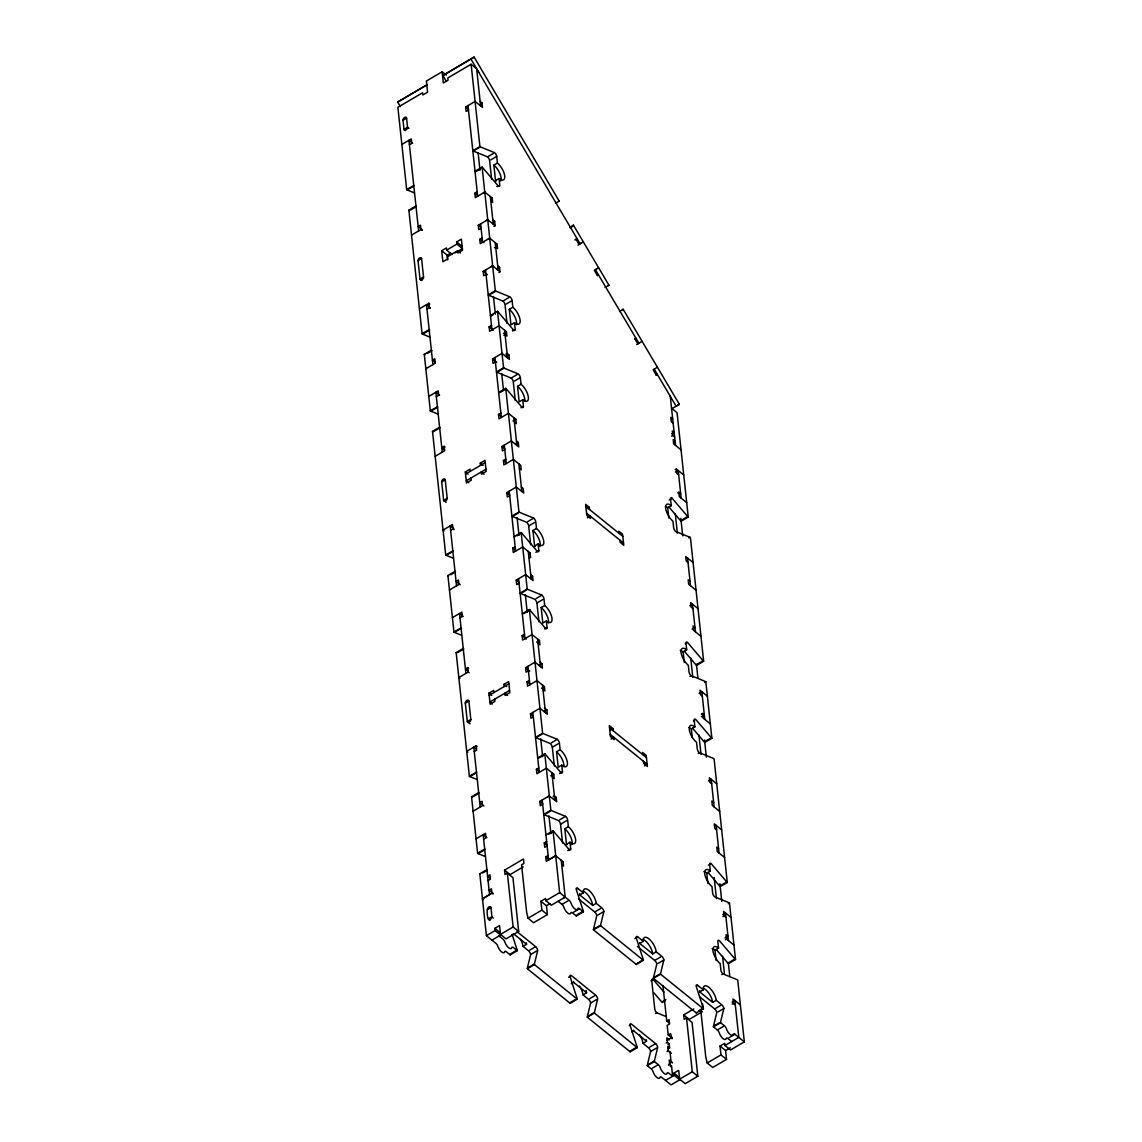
<?xml version="1.0" encoding="UTF-8"?>
<svg xmlns="http://www.w3.org/2000/svg" width="1142" height="1142" viewBox="0 0 1142 1142"><rect width="100%" height="100%" fill="white"/><g stroke="black" fill="none" stroke-linecap="round" stroke-linejoin="round"><path stroke-width="1.5" d="M491.945 917.012C488.291 925.034 486.421 913.686 487.391 909.603A2.255 1.385 -50.7 0 1 488.976 906.905A2.255 1.385 -50.7 0 1 490.932 907.519L491.945 917.012L493.33 918.125M668.784 1051.411A2.255 1.385 -51.1 0 1 670.068 1052.296L671.082 1062.074L668.798 1064.501M476.714 69.291L478.726 72.246M520.538 939.366A10.535 4.34 59.6 0 1 523.007 946.361L528.546 950.843A3.012 1.242 59.6 0 1 530.63 954.555L527.333 968.145A3.012 1.242 59.6 0 0 527.318 968.716L570.172 1003.347L577.252 999.179A3.012 1.242 59.6 0 0 577.11 998.493L570.015 976.481A3.012 1.242 59.6 0 1 571.614 975.753L595.624 995.167A3.012 1.242 59.6 0 1 597.709 998.865L594.411 1012.469A3.012 1.242 59.6 0 0 594.397 1013.04L637.25 1047.671L630.156 1051.825L587.316 1017.208A3.012 1.242 59.6 0 1 587.331 1016.637L590.628 1003.033A3.012 1.242 59.6 0 0 588.544 999.321L583.005 994.853A10.535 4.34 59.6 0 0 579.379 986.003M577.252 999.179L534.413 964.562A3.012 1.242 59.6 0 1 534.427 963.991L537.725 950.387A3.012 1.242 59.6 0 0 535.641 946.675L516.969 931.587M637.35 946.447L654.694 960.465A3.012 1.242 59.6 0 1 656.778 964.162L653.481 977.766A3.012 1.242 59.6 0 0 653.467 978.337L696.306 1012.968L703.401 1008.8L660.561 974.169A3.012 1.242 59.6 0 1 660.561 973.598L663.859 960.008A3.012 1.242 59.6 0 0 661.775 956.297L656.236 951.814A10.535 4.34 59.6 0 0 648.942 938.852A10.535 4.34 59.6 0 0 643.317 941.379L637.778 936.897A3.012 1.242 59.6 0 0 636.165 937.611L643.26 959.623A3.012 1.242 59.6 0 1 643.417 960.322L636.322 964.476L593.483 929.859A3.012 1.242 59.6 0 1 593.483 929.288L596.781 915.684A3.012 1.242 59.6 0 0 594.697 911.987L578.694 899.039M596.252 903.336L592.712 905.42L579.779 894.971L583.319 892.887A10.535 4.34 59.6 0 1 588.958 890.375A10.535 4.34 59.6 0 1 596.252 903.336L601.791 907.819A3.012 1.242 59.6 0 1 603.875 911.516L600.578 925.12A3.012 1.242 59.6 0 0 600.564 925.691L643.417 960.322M639.363 1034.481A10.535 4.34 59.6 0 1 642.989 1043.331L648.528 1047.814A3.012 1.242 59.6 0 1 650.612 1051.511L647.314 1065.115A3.012 1.242 59.6 0 0 647.3 1065.686L651.197 1068.826A3.012 1.242 59.6 0 1 653.096 1071.71A6.01 2.484 59.6 0 0 656.893 1077.477A6.01 2.484 59.6 0 0 660.062 1077.349A3.012 1.242 59.6 0 1 661.646 1077.277L671.082 1084.9L679.747 1079.804L678.691 1070.339L673.966 1073.123L674.208 1075.336L679.747 1079.804M671.981 1062.26L669.212 1060.019L669.683 1064.444L671.525 1065.929L672.624 1076.264L668.727 1073.109A3.012 1.242 59.6 0 0 667.156 1073.18A6.01 2.484 59.6 0 1 663.987 1073.309A6.01 2.484 59.6 0 1 660.19 1067.556A3.012 1.242 59.6 0 0 658.292 1064.672L654.395 1061.518A3.012 1.242 59.6 0 1 654.395 1060.947L657.706 1047.357A3.012 1.242 59.6 0 0 655.622 1043.645L631.612 1024.246A3.012 1.242 59.6 0 0 629.999 1024.959L637.108 1046.971A3.012 1.242 59.6 0 1 637.25 1047.671M731.694 1041.561L727.797 1038.406A3.012 1.242 59.6 0 0 726.212 1038.478A6.01 2.484 59.6 0 1 723.043 1038.606A6.01 2.484 59.6 0 1 719.246 1032.853A3.012 1.242 59.6 0 0 717.347 1029.97L713.45 1026.815A3.012 1.242 59.6 0 1 713.465 1026.244L716.762 1012.654A3.012 1.242 59.6 0 0 714.678 1008.943L700.017 997.08M716.234 1000.306L712.679 1002.391L699.76 991.941L703.301 989.857A10.535 4.34 59.6 0 1 708.939 987.33A10.535 4.34 59.6 0 1 716.234 1000.306L721.773 1004.774A3.012 1.242 59.6 0 1 723.857 1008.486L720.559 1022.09A3.012 1.242 59.6 0 0 720.545 1022.661L724.442 1025.802A3.012 1.242 59.6 0 1 726.341 1028.685A6.01 2.484 59.6 0 0 730.138 1034.452A6.01 2.484 59.6 0 0 733.307 1034.309A3.012 1.242 59.6 0 1 734.891 1034.252L744.327 1041.875L730.537 1049.969L724.999 1045.487L724.756 1043.274L720.031 1046.058L720.987 1054.908L726.526 1059.376L712.736 1067.47L707.198 1063.002L705.742 1056.807L700.703 1009.614M504.892 951.414L504.307 952.528A6.01 2.484 59.6 0 1 498.383 947.746L497.412 945.362A3.012 1.242 59.6 0 0 495.842 943.278L486.406 935.641L479.797 873.816L486.877 869.647A3.012 1.242 59.6 0 1 487.149 869.89M570.729 228.3L573.441 225.16L608.943 285.229L605.032 287.456M569.644 227.601L569.787 227.458A3.041 2.784 56.7 0 1 570.258 227.087L573.441 225.16M622.547 309.782L622.675 309.625A3.041 2.784 58.3 0 1 623.161 309.268L679.319 404.282L676.135 406.224L654.223 369.152M623.161 309.268L619.978 311.209A3.012 2.755 58.3 0 0 619.506 311.566M400.328 106.563L397.673 102.066L427.379 84.551M446.394 81.425L442.896 75.5L474.101 57.1L559.223 201.12L555.497 203.29M442.896 75.5L474.101 57.1M577.895 245.145L583.319 241.861M581.192 243.16L580.136 243.803L470.918 59.041M596.495 269.055L594.382 270.34L597.437 275.522L598.494 274.879L597.323 275.565M598.622 267.756L595.439 269.698L638.92 343.257L636.679 344.599M638.92 343.257L642.104 341.315M657.407 367.21L653.167 369.794L656.222 374.976L657.292 374.333L656.108 375.019M446.294 75.129L442.14 71.775L426.38 81.025L427.579 92.202L422.854 94.972L422.611 92.759L397.873 107.305L406.68 189.601A2.998 1.242 59.6 0 0 407.194 189.943L414.289 192.827M397.673 102.066L427.137 84.751M480.625 105.906L476.657 68.748L471.118 64.266L447.821 77.956L448.049 80.168L443.324 82.952L442.14 71.775M403.026 120.253L406.566 118.168M401.856 144.463L411.306 138.91L411.777 143.335L409.407 144.72M468.477 110.017L466.107 111.402L465.636 106.977L475.086 101.424L482.481 107.391L482.01 102.966L480.154 101.481M480.825 103.665L482.01 102.966M406.68 189.601L413.761 185.447A2.998 1.242 59.6 0 0 414.032 185.632M496.113 181.036A10.535 4.34 59.6 0 1 495.528 180.593L499.083 178.523A10.535 4.34 59.6 0 0 504.707 175.996A10.535 4.34 59.6 0 0 497.427 163.035L496.713 156.397A3.012 1.242 59.6 0 0 494.629 152.685L480.439 146.904A2.998 1.242 59.6 0 1 479.911 146.576L472.831 150.744A2.998 1.242 59.6 0 0 473.345 151.072L487.534 156.854A3.012 1.242 59.6 0 1 489.618 160.565L491.617 179.166M407.194 189.943L413.104 186.474M474.53 150.373L480.439 146.904M487.534 156.854L493.444 153.385M490.803 159.866L496.713 156.397M429.706 337.033L422.597 334.135A3.012 1.242 59.6 0 1 422.083 333.807L408.865 210.142L415.959 205.974A2.998 1.242 59.6 0 1 416.23 206.217M499.083 178.523L499.782 185.147A3.012 1.242 59.6 0 1 498.169 185.875L482.652 167.631A3.012 1.242 59.6 0 0 482.11 167.117L475.015 171.271A3.012 1.242 59.6 0 1 475.557 171.8L478.512 170.058M410.592 209.971L416.502 206.502M479.098 169.715L480.282 169.016M495.528 180.593L493.872 165.119L497.427 163.035M490.789 200.978L492.63 202.462L492.159 198.037L484.779 192.07L475.329 197.623L474.858 193.198L477.213 191.813M411.534 235.095L420.984 229.556L420.513 225.131L418.158 226.516L422.312 229.87M496.998 186.574L498.169 185.875M497.427 186.546L498.597 185.846M490.989 198.737L492.159 198.037M418.029 260.676L421.584 258.592L423.554 277.021A2.255 1.385 -51.4 0 1 421.94 279.733A2.255 1.385 -51.4 0 1 420.013 279.105L418.029 260.676A2.255 1.385 -50.7 0 1 419.628 257.978A2.255 1.385 -50.7 0 1 421.584 258.592M481.11 228.314L478.755 229.699L478.284 225.274L487.734 219.721L495.114 225.702L493.944 226.387M460.354 252.996L457.585 250.755L447.35 256.779L447.593 258.991L442.868 261.761L441.683 250.698L446.408 247.928L446.636 250.141L452.175 254.609M455.101 252.896L462.424 248.599L456.886 244.117L456.643 241.904L461.368 239.135L462.553 250.198L457.828 252.967L457.585 250.755M493.458 221.962L494.643 221.277L492.802 219.778M446.636 250.141L456.886 244.117M447.721 259.919L447.221 255.18L450.762 253.096M494.529 247.757L495.714 247.057L497.555 248.556L497.084 244.131L489.704 238.164L480.254 243.717L479.783 239.292L482.138 237.907M423.554 277.021L419.999 279.105L421.855 280.604M495.913 244.831L497.084 244.131M419.414 308.84L428.864 303.287L429.792 304.043M486.049 274.408L483.68 275.793L483.209 271.368L492.659 265.815L500.039 271.782L498.868 272.481M426.98 309.111L429.335 307.712L428.864 303.287M496.613 269.098L499.568 267.356L497.726 265.872M574.826 239.963L577.067 238.621L576.011 239.263L579.08 244.445M422.083 333.807L429.178 329.638A3.012 1.242 59.6 0 0 429.692 329.981M512.829 307.227L509.289 309.311L510.945 324.799L514.485 322.715A10.535 4.34 59.6 0 0 520.124 320.203A10.535 4.34 59.6 0 0 512.829 307.227L512.116 300.589A3.012 1.242 59.6 0 0 510.046 296.891L495.842 291.11A3.012 1.242 59.6 0 1 495.328 290.782L488.234 294.936A3.012 1.242 59.6 0 0 488.762 295.278L502.951 301.06A3.012 1.242 59.6 0 1 505.035 304.757L507.019 323.372M422.597 334.135L428.507 330.666M489.932 294.579L495.842 291.11M502.951 301.06L508.861 297.577M506.22 304.058L512.116 300.589M437.928 414.061L430.834 411.163A3.012 1.242 59.6 0 1 430.32 410.834L424.282 354.334L431.362 350.18A3.012 1.242 59.6 0 1 431.904 350.694L427.179 353.478M514.485 322.715L515.199 329.353A3.012 1.242 59.6 0 1 513.586 330.067L498.055 311.837A3.026 1.242 59.6 0 0 497.527 311.309L490.432 315.478A3.026 1.242 59.6 0 1 490.703 315.72M490.974 315.991L493.33 314.607M503.893 335.32L505.078 334.635L506.92 336.119L506.448 331.694L499.054 325.727L489.604 331.28L489.133 326.855L491.503 325.47M425.823 368.752L435.273 363.213L434.802 358.788L432.433 360.173L435.202 362.414M503.494 333.435L506.448 331.694M512.401 330.766L513.586 330.067M512.829 330.737L514.014 330.052M428.778 396.417L438.228 390.864L438.699 395.289L436.33 396.674M495.4 361.971L493.044 363.356L492.559 358.931L502.023 353.378L509.403 359.359L508.932 354.934L507.077 353.435L505.906 354.134M505.977 356.661L508.932 354.934M430.32 410.834L437.4 406.666A3.012 1.242 59.6 0 0 437.928 406.995M521.066 384.254L517.526 386.339L519.167 401.827L522.722 399.743A10.535 4.34 59.6 0 0 528.361 397.216A10.535 4.34 59.6 0 0 521.066 384.254L520.352 377.617A3.012 1.242 59.6 0 0 518.268 373.919L504.079 368.138A3.012 1.242 59.6 0 1 503.551 367.795L496.47 371.964A3.012 1.242 59.6 0 0 496.984 372.292L511.188 378.073A3.012 1.242 59.6 0 1 513.272 381.785L515.256 400.385M430.834 411.163L436.744 407.694M498.169 371.607L504.079 368.138M511.188 378.073L517.083 374.605M514.442 381.085L520.352 377.617M453.345 558.252L446.251 555.369A3.012 1.242 59.6 0 1 445.723 555.026L432.504 431.362L439.599 427.208A3.012 1.242 59.6 0 1 440.141 427.722M522.722 399.743L523.421 406.381A3.012 1.242 59.6 0 1 521.823 407.094L506.291 388.851A3.026 1.242 59.6 0 0 505.749 388.337L498.669 392.505A3.026 1.242 59.6 0 1 498.94 392.734M434.231 431.191L438.956 428.421M500.382 392.32L505.107 389.55M445.08 447.093L444.152 446.351L441.797 447.735L444.566 449.977M514.428 422.197L516.284 423.696L515.813 419.271L508.418 413.304L498.968 418.843L498.497 414.432L500.853 413.033M634.681 338.774L635.866 338.075L634.795 338.717L637.864 343.899M435.173 456.329L444.623 450.776L444.152 446.351M521.066 407.765L522.251 407.066M512.972 420.927L515.813 419.271M441.683 481.895L445.223 479.811L447.193 498.255A2.255 1.385 -51.4 0 1 445.594 500.953A2.255 1.385 -51.4 0 1 443.653 500.324L441.683 481.895A2.255 1.385 -50.7 0 1 443.267 479.197A2.255 1.385 -50.7 0 1 445.223 479.811M504.764 449.534L502.394 450.933L501.923 446.508L511.373 440.955L518.768 446.922L518.282 442.496L516.441 440.998M470.989 477.998L471.232 480.211L466.507 482.98L465.322 471.932L470.047 469.148L470.29 471.361M480.525 465.351L480.282 463.138L485.007 460.354L486.192 471.418L481.467 474.201L481.225 471.989L483.994 474.23M515.456 444.167L518.282 442.496M465.536 474.144L485.222 462.581M485.935 469.219L466.25 480.782L468.705 482.78M519.353 468.291L521.209 469.776L520.738 465.351L513.343 459.384L503.893 464.937L503.422 460.512L505.778 459.127M447.193 498.255L443.653 500.339L446.108 502.323M509.689 495.628L507.319 497.013L506.848 492.587L516.298 487.034L523.693 493.016L523.207 488.59L521.366 487.092M450.619 530.331L452.989 528.946L452.503 524.521L443.053 530.074L444.167 530.959M671.596 408.879L679.319 404.282M671.496 419.542L672.681 418.843L670.825 417.358L671.31 421.783L673.152 423.268M445.723 555.026L452.817 550.858A3.012 1.242 59.6 0 0 453.331 551.201M535.155 546.461A10.535 4.34 59.6 0 1 534.584 546.019L538.125 543.935A10.535 4.34 59.6 0 0 543.763 541.422A10.535 4.34 59.6 0 0 536.469 528.461L535.769 521.823A3.012 1.242 59.6 0 0 533.685 518.111L519.482 512.33A2.998 1.242 59.6 0 1 518.968 512.001L511.873 516.17A2.998 1.242 59.6 0 0 512.401 516.498L526.59 522.279A3.012 1.242 59.6 0 1 528.675 525.977L530.687 544.791M446.251 555.369L452.146 551.9M512.401 516.498L518.311 513.029M671.767 433.874L674.137 432.49L672.295 430.991L672.766 435.416L674.608 436.915M671.582 436.116L672.766 435.416M527.775 521.58L533.685 518.111M528.675 525.977L534.584 522.508M673.866 441.668L675.036 440.969L673.195 439.47L673.666 443.895L681.06 449.877M461.568 635.28L454.473 632.383A3.012 1.242 59.6 0 1 453.959 632.054L447.921 575.568L455.016 571.4A3.012 1.242 59.6 0 1 455.273 571.642M538.125 543.935L538.838 550.572A3.012 1.242 59.6 0 1 537.225 551.3L521.694 533.057A3.012 1.242 59.6 0 0 521.166 532.543L514.071 536.697A3.012 1.242 59.6 0 1 514.614 537.225M450.819 574.697L453.188 573.313M454.373 572.613L455.544 571.928M516.969 535.826L519.339 534.442M520.524 533.757L521.694 533.057M534.584 546.019L532.929 530.545L536.469 528.461M529.388 558.038L530.559 557.353L530.088 552.928L522.708 546.961L513.258 552.5L512.787 548.089L515.142 546.69M586.503 508.989L589.329 507.319L585.646 504.336L586.817 515.399L590.514 518.382L590.286 516.17L587.445 517.84M449.463 589.986L458.913 584.433L458.442 580.008L456.072 581.392L460.226 584.747M528.903 553.613L530.088 552.928M675.165 469.705L676.35 469.005L683.744 474.986M535.883 552.314L538.838 550.572M675.493 472.089L678.205 470.504L681.16 498.155M452.418 617.636L461.868 612.083L462.339 616.509L459.983 617.893M519.039 583.191L516.684 584.59L516.213 580.165L525.663 574.612L533.043 580.579L532.572 576.153L530.73 574.654M531.387 576.853L532.572 576.153M677.649 492.93L678.833 492.245L680.675 493.729L679.504 494.429M669.212 500.025L672.167 498.297L687.698 516.527A3.012 1.242 59.6 0 0 688.241 517.055L681.146 521.223A3.012 1.242 59.6 0 1 680.603 520.695L668.969 507.019M453.959 632.054L461.04 627.886A3.012 1.242 59.6 0 0 461.568 628.228M544.705 605.474L541.165 607.558L542.821 623.047L546.361 620.962A10.535 4.34 59.6 0 0 552 618.45A10.535 4.34 59.6 0 0 544.705 605.474L543.992 598.851A3.012 1.242 59.6 0 0 541.908 595.139L527.718 589.358A3.012 1.242 59.6 0 1 527.204 589.029L520.11 593.183A3.012 1.242 59.6 0 0 520.624 593.526L534.827 599.307A3.012 1.242 59.6 0 1 536.911 603.005L538.924 621.819M454.473 632.383L460.383 628.914M520.624 593.526L526.533 590.057M665.401 506.349A10.535 4.34 59.6 0 1 667.727 507.733L671.268 505.649L670.554 499.011A3.012 1.242 59.6 0 1 672.167 498.297M536.012 598.608L541.908 595.139M536.911 603.005L542.821 599.536M476.985 779.472L469.89 776.589A3.012 1.242 59.6 0 1 469.362 776.26L456.158 652.596L463.238 648.428A3.012 1.242 59.6 0 1 463.78 648.942M546.361 620.962L547.075 627.6A3.012 1.242 59.6 0 1 545.462 628.328L529.931 610.085A3.012 1.242 59.6 0 0 529.388 609.557L522.308 613.725A3.012 1.242 59.6 0 1 522.579 613.968M680.603 520.695L686.513 517.226M457.871 652.41L462.296 649.812M524.021 613.554L529.931 610.085M468.72 668.327L467.792 667.57L465.436 668.969L468.206 671.196M538.068 643.417L539.923 644.916L539.452 640.491L532.058 634.524L522.608 640.077L522.137 635.651L524.506 634.267M688.726 537.953L689.911 537.254A3.026 1.242 59.6 0 1 690.425 537.596L703.643 661.247L696.563 665.415A3.012 1.242 59.6 0 1 696.02 664.901L684.372 651.211M467.792 667.57L468.277 671.996L458.827 677.549L459.926 678.448M544.705 628.985L547.075 627.6M536.612 642.161L539.452 640.491M465.322 703.129L468.862 701.045L470.832 719.474A2.255 1.385 -51.4 0 1 469.234 722.187A2.255 1.385 -51.4 0 1 467.292 721.558L465.322 703.129A2.255 1.385 -50.7 0 1 466.907 700.431A2.255 1.385 -50.7 0 1 468.862 701.031M528.403 670.768L526.034 672.153L525.563 667.727L535.013 662.174L542.407 668.141L541.936 663.716L540.08 662.232M494.629 699.218L494.871 701.431L490.146 704.214L488.962 693.151L493.687 690.368L493.929 692.58M504.164 686.57L503.922 684.358L508.647 681.588L509.832 692.652L505.107 695.421L504.878 693.208L507.648 695.449M539.095 665.386L541.936 663.716M489.176 695.378L508.875 683.801M509.575 690.439L489.889 702.016L492.359 704M542.992 689.511L544.848 691.01L544.377 686.585L536.983 680.618L527.533 686.156L527.062 681.745L529.431 680.346M470.832 719.474L467.292 721.558L470.061 723.8M541.536 688.241L544.377 686.585M689.782 605.745L692.48 604.161L695.435 631.812M477.07 746.483L476.157 745.74L466.707 751.293L467.806 752.193M533.328 716.848L530.959 718.247L530.488 713.821L539.938 708.268L547.332 714.235L546.861 709.81L545.005 708.311M474.258 751.55L476.628 750.166L476.157 745.74M544.02 711.48L546.861 709.81M692.123 629.056L694.964 627.386L693.123 625.902L693.594 630.327L700.974 636.294M685.214 643.874L686.399 643.189M469.362 776.26L476.457 772.092A3.012 1.242 59.6 0 0 476.728 772.278M560.122 749.68L556.568 751.764L558.224 767.253L561.764 765.169A10.535 4.34 59.6 0 0 567.403 762.642A10.535 4.34 59.6 0 0 560.122 749.68L559.409 743.042A3.012 1.242 59.6 0 0 557.325 739.345L543.121 733.564A2.998 1.242 59.6 0 1 542.607 733.221L535.527 737.389A2.998 1.242 59.6 0 0 536.041 737.718L550.23 743.499A3.012 1.242 59.6 0 1 552.314 747.211L554.327 766.011M469.89 776.589L475.8 773.12M536.041 737.718L541.95 734.249M680.261 650.398A10.535 4.34 59.6 0 1 683.13 651.925L686.685 649.841L685.971 643.217A3.012 1.242 59.6 0 1 687.584 642.489L703.101 660.733A3.012 1.242 59.6 0 0 703.643 661.247M551.415 742.814L557.325 739.345M552.314 747.211L558.224 743.742M485.222 856.5L478.113 853.616A3.012 1.242 59.6 0 1 477.599 853.274L471.56 796.788L478.655 792.634A3.012 1.242 59.6 0 1 479.055 793.005M561.764 765.169L562.478 771.806A3.012 1.242 59.6 0 1 560.865 772.52L545.348 754.277A3.012 1.242 59.6 0 0 544.805 753.763L537.711 757.931A3.012 1.242 59.6 0 1 537.982 758.16M697.205 664.201L703.101 660.733M473.288 796.616L478.013 793.847M539.438 757.746L544.163 754.976M689.939 676.364L691.124 675.679L705.328 681.46A3.012 1.242 59.6 0 1 705.842 681.788L711.88 738.274L704.785 742.443A3.012 1.242 59.6 0 1 704.257 741.929L692.609 728.239M552.357 777.088L554.198 778.573L553.727 774.148L546.347 768.181L536.897 773.734L536.426 769.308L538.781 767.924M610.142 730.209L612.968 728.553L609.286 725.57L610.47 736.619L614.153 739.616L613.925 737.404L611.084 739.06M473.102 811.205L482.552 805.652L482.081 801.227L479.726 802.626L483.88 805.981M704.657 682.488L705.842 681.788M550.772 775.889L553.727 774.148M559.523 773.534L562.478 771.806M699.147 693.322L701.845 691.724L704.8 719.389M476.057 838.856L485.507 833.303L485.978 837.728L483.623 839.127M542.678 804.425L540.323 805.809L539.852 801.384L549.302 795.831L556.682 801.798L556.211 797.373L554.37 795.888L553.185 796.574M555.026 798.072L556.211 797.373M701.288 714.164L702.473 713.465L704.328 714.963L701.374 716.691M693.451 720.902L694.636 720.217M477.599 853.274L484.693 849.12A3.012 1.242 59.6 0 0 485.207 849.448M567.032 844.709A10.535 4.34 59.6 0 1 566.461 844.281L570.001 842.196A10.535 4.34 59.6 0 0 575.639 839.67A10.535 4.34 59.6 0 0 568.345 826.708L567.631 820.07A3.012 1.242 59.6 0 0 565.561 816.359L551.358 810.577A3.012 1.242 59.6 0 1 550.844 810.249L543.749 814.417A3.012 1.242 59.6 0 0 544.277 814.746L558.467 820.527A3.012 1.242 59.6 0 1 560.551 824.238L562.563 843.039M478.113 853.616L484.022 850.148M544.277 814.746L550.173 811.277M689.04 727.582A10.535 4.34 59.6 0 1 691.367 728.953L694.907 726.869L694.208 720.231A3.012 1.242 59.6 0 1 695.806 719.517L711.338 737.761A3.012 1.242 59.6 0 0 711.88 738.274M644.459 765.854L647.157 764.269L610.228 734.406M559.651 819.828L565.561 816.359M560.551 824.238L566.461 820.77M570.001 842.196L570.715 848.834A3.012 1.242 59.6 0 1 569.101 849.548L553.57 831.305A3.012 1.242 59.6 0 0 553.042 830.791L545.947 834.945A3.012 1.242 59.6 0 1 546.347 835.33M705.428 741.229L711.338 737.761M482.695 872.945L487.42 870.175M548.845 834.088L553.57 831.305M566.461 844.281L564.805 828.792L568.345 826.708M547.118 845.894L544.763 847.293L544.277 842.867L546.647 841.483M698.176 753.392L699.361 752.706L713.55 758.474A3.012 1.242 59.6 0 1 714.078 758.816L727.283 882.481L720.202 886.635A3.012 1.242 59.6 0 1 719.66 886.121L708.011 872.445M507.376 873.159L513.129 926.99L500.496 934.413L506.034 938.895L518.682 931.472L512.929 877.641L507.376 873.159L505.021 874.558L504.55 870.133L523.45 859.027L523.921 863.452L521.566 864.837L526.605 912.03L528.061 918.225L533.6 922.707L547.389 914.599L546.447 905.763L540.894 901.281L545.619 898.497L545.862 900.71L551.4 905.192L565.19 897.098L561.25 860.226M488.048 880.596L490.418 879.212L489.947 874.786L487.577 876.171L490.346 878.412M523.179 866.921L510.089 874.601L504.55 870.133M561.721 864.651L563.563 866.136L563.092 861.71L555.697 855.743L546.247 861.296L545.776 856.871L548.146 855.486M483.566 899.668L482.466 898.783L489.547 894.614L483.152 834.702L486.835 837.686M482.466 898.783L491.917 893.23L491.445 888.804L489.076 890.189L493.23 893.544M555.697 855.743L548.617 859.912L542.207 800M567.76 850.562L570.715 848.834M561.907 862.41L563.092 861.71M487.391 909.603L490.932 907.519M708.497 780.885L711.195 779.301L714.15 806.951M491.917 916.741L488.376 918.81L489.747 919.938M500.61 935.041L495.071 930.559L494.829 928.346L499.554 925.577L500.61 935.041L491.945 940.123M486.406 935.641L495.071 930.559M545.862 900.71L559.637 892.616L553.042 830.791M546.447 905.763L549.987 903.679M576.596 889.104L577.781 888.419L583.319 892.887M528.061 918.225L541.85 910.131L540.894 901.281M558.095 901.266L561.992 904.407L567.902 900.938M511.859 934.884L513.629 933.842L526.548 944.291L523.007 946.361M573.612 912.158L579.522 908.689L583.419 911.83L576.339 915.998L572.442 912.858A3.012 1.242 59.6 0 0 571.057 912.544L570.458 913.671A6.01 2.484 59.6 0 1 564.533 908.875L563.563 906.491A3.012 1.242 59.6 0 0 561.992 904.407M511.216 953.47L512.401 952.785M512.986 952.428L515.941 950.701M577.367 914.614L582.092 911.83M505.264 951.257A3.012 1.242 59.6 0 1 506.291 951.714L510.174 954.869L517.269 950.701A2.998 1.242 59.6 0 0 517.126 950.001L512.244 934.87M529.731 950.144L535.641 946.675M594.697 911.987L600.606 908.504M530.63 954.555L536.54 951.086M597.965 914.985L603.875 911.516M528.518 967.46L534.427 963.991M593.483 929.288L599.393 925.819M527.318 968.716L534.413 964.562M593.483 929.859L600.564 925.691M708.425 865.136L710.038 864.408M703.9 871.617A10.535 4.34 59.6 0 1 706.784 873.159L710.324 871.075L709.61 864.437A3.012 1.242 59.6 0 1 711.223 863.709L726.755 881.952A3.012 1.242 59.6 0 0 727.283 882.481M720.845 885.421L726.755 881.952M568.83 977.181L570.015 976.481M569.258 977.152L570.443 976.453M634.824 938.624L637.778 936.897M571.257 983.705L573.612 982.32A10.535 4.34 59.6 0 1 573.57 981.649M656.236 951.814L652.696 953.898L639.763 943.449L643.317 941.379M728.296 903.707L729.481 903.008L735.519 959.508L728.425 963.662A3.012 1.242 59.6 0 1 727.897 963.149L716.248 949.459M572.984 1000.92L570.029 1002.647A3.012 1.242 59.6 0 1 570.172 1003.347M573.57 1000.563L574.754 999.878M583.005 994.853L586.545 992.769A10.535 4.34 59.6 0 0 586.06 990.442M637.364 963.091L638.535 962.392M639.72 961.707L643.26 959.623M722.786 914.542L725.484 912.958L728.439 940.608M722.929 916.583L724.114 915.884L723.643 911.459L731.023 917.426M589.715 998.636L595.624 995.167M654.694 960.465L660.604 956.996M590.628 1003.033L596.524 999.564M657.963 963.477L663.859 960.008M588.501 1015.937L594.411 1012.469M653.481 977.766L659.377 974.297M587.316 1017.208L594.397 1013.04M653.467 978.337L660.561 974.169M650.94 980.992L652.125 980.307M725.013 937.925L727.968 936.183L726.112 934.684L726.597 939.109L733.978 945.091M725.413 939.809L726.597 939.109M712.137 948.645A10.535 4.34 59.6 0 1 715.006 950.187L718.546 948.103L717.847 941.465A3.012 1.242 59.6 0 1 719.46 940.737L734.977 958.98A3.012 1.242 59.6 0 0 735.519 959.508M662.917 1001.32L665.872 999.578M729.081 962.449L734.977 958.98M665.229 1000.792L662.274 1002.533A3.012 1.242 59.6 0 1 661.746 1002.019L653.981 992.898M629.242 1025.63L630.427 1024.931M696.577 986.074L697.762 985.375L703.301 989.857M655.665 1013.482L656.85 1012.797L666.314 1016.637M721.815 974.626L723 973.926L737.19 979.708A3.012 1.242 59.6 0 1 737.718 980.036L744.327 1041.875M631.84 1031.84L633.61 1030.798A10.535 4.34 59.6 0 1 633.553 1030.127M669.483 1023.189L666.714 1020.948L669.084 1019.563L669.555 1023.989L667.185 1025.373L668.213 1034.966L672.367 1038.321M686.528 1017.936L692.28 1071.767L679.633 1079.19L685.171 1083.672L697.819 1076.249L692.066 1022.418L686.528 1017.936L684.158 1019.321L683.687 1014.895L693.865 1008.928M642.989 1043.331L646.529 1041.247A10.535 4.34 59.6 0 0 646.272 1039.748M631.198 1050.44L635.923 1047.657M698.533 1010.884L702.073 1008.8M702.316 1011.698L689.226 1019.378L683.687 1014.895M668.213 1034.966L670.582 1033.581L671.981 1038.749M649.712 1047.114L655.622 1043.645M714.678 1008.943L720.588 1005.474M666.999 1040.376L671.053 1037.992M732.136 1002.105L734.834 1000.52L738.788 1037.393L724.999 1045.487M650.612 1051.511L656.522 1048.042M717.947 1011.955L723.857 1008.486M666.129 1043.017L667.313 1042.318L666.842 1037.892L669.298 1039.891M732.279 1004.146L733.464 1003.461L732.993 999.036L740.387 1005.003M667.984 1044.502L669.155 1043.817L667.313 1042.318M668.413 1048.556L669.597 1047.871L669.155 1043.817M667.042 1051.496L668.227 1050.797L667.742 1046.372L669.597 1047.871M648.499 1064.415L654.395 1060.947M713.465 1026.244L719.374 1022.775M647.3 1065.686L654.395 1061.518M713.45 1026.815L720.545 1022.661M652.382 1068.141L658.292 1064.672M717.347 1029.97L723.257 1026.501M668.498 1065.129L669.683 1064.444M670.34 1066.628L671.525 1065.929M728.981 1037.721L734.891 1034.252M665.543 1080.418L674.208 1075.336M726.526 1059.376L725.584 1050.526L730.309 1047.756M707.198 1063.002L720.987 1054.908M483.366 192.912L484.779 192.07M486.321 220.563L487.734 219.721M488.291 238.992L489.704 238.164M490.889 266.857L492.659 265.815M547.532 796.873L549.302 795.831M563.406 898.14L565.19 897.098M559.223 201.12L558.495 201.406M608.943 285.229L608.215 285.514M689.911 537.254L675.721 531.473A3.012 1.242 59.6 0 1 673.637 527.775L672.923 521.137A10.535 4.34 59.6 0 1 665.629 508.161A10.535 4.34 59.6 0 1 671.268 505.649M465.636 106.977L468.406 109.218M408.936 128.404L407.551 127.29A2.255 1.385 -51.1 0 1 405.952 129.988A2.255 1.385 -51.1 0 1 403.997 129.374L405.396 130.588M474.858 193.198L477.627 195.439M412.633 143.278L408.936 140.295L418.629 230.941M478.284 225.274L481.053 227.515M479.783 239.292L483.937 242.646M671.539 408.236L677.078 412.719L688.241 517.055M456.643 241.904L462.182 246.386M483.209 271.368L487.363 274.722M420.984 229.556L421.912 230.299M441.683 250.698L447.221 255.18M678.676 474.929L676.821 473.43L676.35 469.005M489.133 326.855L493.287 330.209M686.699 502.637L679.304 496.67L678.833 492.245M430.191 307.669L426.508 304.686L432.904 364.598M429.335 307.712L430.263 308.468M492.559 358.931L496.727 362.3M693.094 562.549L685.714 556.582L686.185 561.008L688.026 562.492M498.497 414.432L501.267 416.659M690.039 581.307L688.198 579.808L688.669 584.233L696.049 590.2M585.875 506.548L622.804 536.397M586.588 513.186L623.518 543.035M439.556 395.232L435.859 392.248L442.268 452.161M501.923 446.508L504.693 448.735M698.019 608.643L690.639 602.662L691.11 607.087L692.951 608.586M503.422 460.512L506.192 462.753M480.282 463.138L483.052 465.379M506.848 492.587L509.618 494.829M465.322 471.932L468.092 474.158M707.383 696.206L699.989 690.239L700.46 694.664L702.316 696.149M528.717 555.854L530.559 557.353M512.787 548.089L515.556 550.316M710.338 723.857L702.944 717.89L702.473 713.465M453.845 528.889L450.148 525.905L456.543 585.817M452.989 528.946L453.902 529.688M516.213 580.165L518.982 582.391M716.733 783.769L709.353 777.802L709.824 782.227L711.666 783.726M522.137 635.651L526.291 639.006M713.679 802.526L711.837 801.027L712.308 805.453L719.688 811.434M609.514 727.782L646.458 757.631M463.195 616.452L459.512 613.468L465.907 673.395M525.563 667.727L529.717 671.082M721.658 829.863L714.278 823.896L714.749 828.321L716.591 829.806M527.062 681.745L529.831 683.972M718.603 848.62L716.762 847.121L717.233 851.547L724.613 857.514M503.922 684.358L506.691 686.599M530.488 713.821L533.257 716.048M468.277 671.996L469.191 672.752M488.962 693.151L491.731 695.392M724.114 915.884L725.955 917.383M536.426 769.308L539.195 771.549M476.257 749.123L473.787 747.125L480.197 807.051M539.852 801.384L542.621 803.625M544.277 842.867L547.047 845.109M733.464 1003.461L735.32 1004.946M545.776 856.871L548.545 859.112M559.637 892.616L569.073 900.239A3.012 1.242 59.6 0 1 570.657 902.337L571.628 904.707A6.01 2.484 59.6 0 0 577.552 909.503L578.138 908.375A3.012 1.242 59.6 0 1 579.522 908.689M720.031 1046.058L725.584 1050.526M541.85 910.131L547.389 914.599M491.917 893.23L492.83 893.972M668.227 1050.797L671.453 1053.409M513.129 926.99L518.682 931.472M692.28 1071.767L697.819 1076.249M573.612 982.32L586.545 992.769M633.61 1030.798L646.529 1041.247M671.082 1061.789L672.467 1062.902M488.405 919.096L489.79 920.209M494.829 928.346L500.367 932.828M673.966 1073.123L679.504 1077.591M499.025 935.955L502.923 939.109A3.012 1.242 59.6 0 1 504.507 941.194L505.463 943.577A6.01 2.484 59.6 0 0 511.388 948.374L511.987 947.246A3.012 1.242 59.6 0 1 513.372 947.546L517.269 950.701M663.973 992.141L653.295 979.608A3.012 1.242 59.6 0 0 651.697 980.321L654.766 1009.085A3.012 1.242 59.6 0 0 656.85 1012.797M670.268 396.288L675.522 445.394M687.555 558.067L690.51 585.732M716.12 825.381L719.075 853.045M680.832 518.268L682.716 535.869M696.434 664.244L697.933 678.334M704.528 740.045L706.356 757.103M719.888 883.708L721.773 901.323M728.31 962.492L729.809 976.61M675.293 513.786L677.363 533.157M690.71 658.006L692.78 677.377M698.933 735.02L701.002 754.391M714.164 877.47L716.419 898.611M722.572 956.254L724.456 973.898M667.727 507.733L668.827 518.054M683.13 651.925L684.244 662.26M691.367 728.953L692.28 737.561M706.784 873.159L707.883 883.48M715.006 950.187L716.105 960.508M702.587 1003.804L703.058 1008.229M619.121 533.414L618.878 531.201L622.576 534.185L623.76 545.248L620.063 542.264L619.82 540.052M642.76 754.648L642.518 752.435L646.215 755.419L647.4 766.482L643.703 763.484L643.474 761.271M662.945 985.66L666.714 1020.948M589.329 507.319L589.572 509.532M612.968 728.553L613.211 730.766M494.643 221.277L495.114 225.702M499.568 267.356L500.039 271.782M490.318 196.552L493.273 224.203M495.243 242.632L498.197 270.297M504.607 330.209L507.562 357.86M513.957 417.772L516.912 445.423M518.882 463.866L521.837 491.517M528.246 551.429L531.201 579.08M537.596 639.006L540.551 666.657M542.521 685.086L545.476 712.736M551.886 772.663L554.841 800.314M471.118 64.266L479.911 146.576M482.11 167.117L495.328 290.782M497.527 311.309L503.551 367.795M505.749 388.337L518.968 512.001M521.166 532.543L527.204 589.029M529.388 609.557L542.607 733.221M544.805 753.763L550.844 810.249M478.113 152.785L479.968 170.187M493.458 296.492L495.342 314.093M501.695 373.491L503.394 389.336M517.112 517.711L518.996 535.327M525.334 594.711L527.219 612.326M540.751 738.945L542.636 756.546M548.974 815.959L550.872 833.603M468.006 105.592L477.684 196.238M480.639 223.889L482.609 242.318M485.564 269.983L491.974 329.895M494.929 357.546L501.338 417.458M504.293 445.109L506.263 463.552M509.218 491.203L515.613 551.115M518.568 578.766L524.977 638.692M527.932 666.343L529.902 684.772M532.857 712.422L539.252 772.349M408.865 210.142A2.998 1.242 59.6 0 1 409.407 210.656M424.282 354.348A3.012 1.242 59.6 0 1 424.824 354.862M432.504 431.362A3.012 1.242 59.6 0 1 433.046 431.89M630.013 1051.14A3.012 1.242 59.6 0 1 630.156 1051.825M526.291 942.792A10.535 4.34 59.6 0 1 526.548 944.291M510.031 954.17A2.998 1.242 59.6 0 1 510.174 954.869M456.158 652.596A3.012 1.242 59.6 0 1 456.686 653.11M447.921 575.568A3.012 1.242 59.6 0 1 448.463 576.082M479.797 873.816A3.012 1.242 59.6 0 1 480.197 874.187M471.56 796.788A3.012 1.242 59.6 0 1 472.103 797.316M493.872 165.119A10.535 4.34 59.6 0 1 500.824 181.05M509.289 309.311A10.535 4.34 59.6 0 1 516.427 324.756M517.526 386.339A10.535 4.34 59.6 0 1 524.792 401.227M556.568 751.764A10.535 4.34 59.6 0 1 563.848 766.653M564.805 828.792A10.535 4.34 59.6 0 1 571.757 844.723M723 973.926A3.012 1.242 59.6 0 1 720.916 970.215L720.202 963.577A10.535 4.34 59.6 0 1 712.922 950.615A10.535 4.34 59.6 0 1 718.546 948.103M729.481 903.008A3.012 1.242 59.6 0 0 728.967 902.68L714.764 896.898A3.012 1.242 59.6 0 1 712.679 893.201L711.98 886.563A10.535 4.34 59.6 0 1 704.685 873.587A10.535 4.34 59.6 0 1 710.324 871.075M697.762 985.375A3.012 1.242 59.6 0 0 696.149 986.103L703.258 1008.101A3.012 1.242 59.6 0 1 703.401 1008.8M696.22 1012.454A3.012 1.242 59.6 0 1 696.306 1012.968M636.18 963.791A3.012 1.242 59.6 0 1 636.322 964.476M577.781 888.419A3.012 1.242 59.6 0 0 576.168 889.133L583.277 911.145A3.012 1.242 59.6 0 1 583.419 911.83M576.182 915.299A3.012 1.242 59.6 0 1 576.339 915.998M579.779 894.971A10.535 4.34 59.6 0 1 579.736 893.658M583.091 891.074A10.535 4.34 59.6 0 1 592.712 905.42M639.763 943.449A10.535 4.34 59.6 0 1 639.72 942.778M642.532 939.395A10.535 4.34 59.6 0 1 652.696 953.898M699.76 991.941A10.535 4.34 59.6 0 1 699.718 990.614M703.072 988.044A10.535 4.34 59.6 0 1 712.679 1002.391M532.929 530.53A10.535 4.34 59.6 0 1 539.88 546.476M541.165 607.558A10.535 4.34 59.6 0 1 548.303 623.018M699.361 752.706A3.012 1.242 59.6 0 1 697.277 748.995L696.563 742.357A10.535 4.34 59.6 0 1 689.268 729.395A10.535 4.34 59.6 0 1 694.907 726.869M691.124 675.679A3.012 1.242 59.6 0 1 689.04 671.967L688.341 665.329A10.535 4.34 59.6 0 1 681.046 652.367A10.535 4.34 59.6 0 1 686.685 649.841M407.551 127.39L404.011 129.474L403.012 120.153A2.255 1.385 -51.1 0 1 404.611 117.455A2.255 1.385 -51.1 0 1 406.566 118.069L407.551 127.39"/></g></svg>
